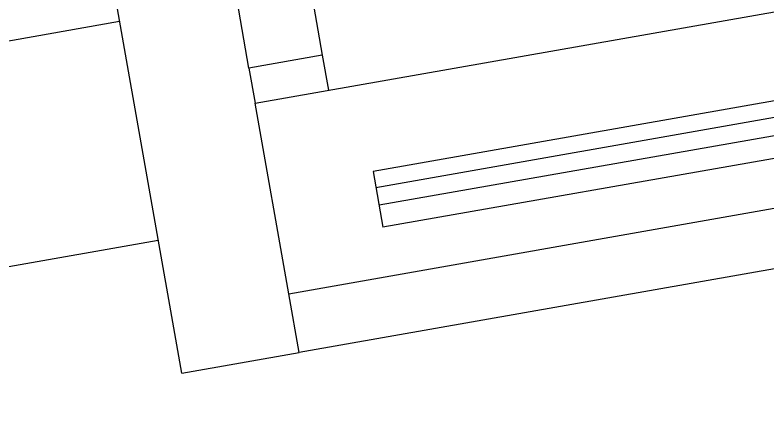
# Model space of a CAD drawing. Header units: millimetres. Extents: x -294 to 2792, y 5 to 1659.
# Drawn here: x 674.12 to 684.22, y 551 to 556.39 of the extents above; entities that cross this region are included whole.
import ezdxf

# ---------------------------------------------------------------- set-up
doc = ezdxf.new("R2010")
doc.units = ezdxf.units.MM
doc.layers.get('0').update_dxf_attribs({"lineweight": 18})

msp = doc.modelspace()

# ---------------------------------------------------------------- linework, layer by layer
at = {"color": 7, "linetype": 'Continuous', "lineweight": 25}
for p, q in [((676.352, 551.578), (674.963, 559.457)), ((677.337, 555.205), (689.943, 557.427)), ((678.079, 556.757), (678.239, 555.851)), ((677.254, 555.677), (677.094, 556.583)), ((668.034, 554.986), (675.519, 556.306)), ((688.769, 556.022), (678.921, 554.286)), ((678.239, 555.851), (677.254, 555.677)), ((678.239, 555.851), (678.322, 555.378)), ((677.254, 555.677), (677.337, 555.205)), ((688.118, 555.684), (678.959, 554.069)), ((688.849, 555.57), (679.001, 553.833)), ((688.901, 555.274), (679.053, 553.538)), ((677.789, 552.644), (677.337, 555.205)), ((677.789, 552.644), (690.394, 554.867)), ((678.921, 554.286), (679.053, 553.538)), ((690.533, 554.079), (677.928, 551.856)), ((662.644, 551.004), (676.037, 553.366)), ((677.928, 551.856), (677.789, 552.644)), ((676.352, 551.578), (677.928, 551.856))]:
    msp.add_line(p, q, dxfattribs=at)

doc.saveas('drawing.dxf')
